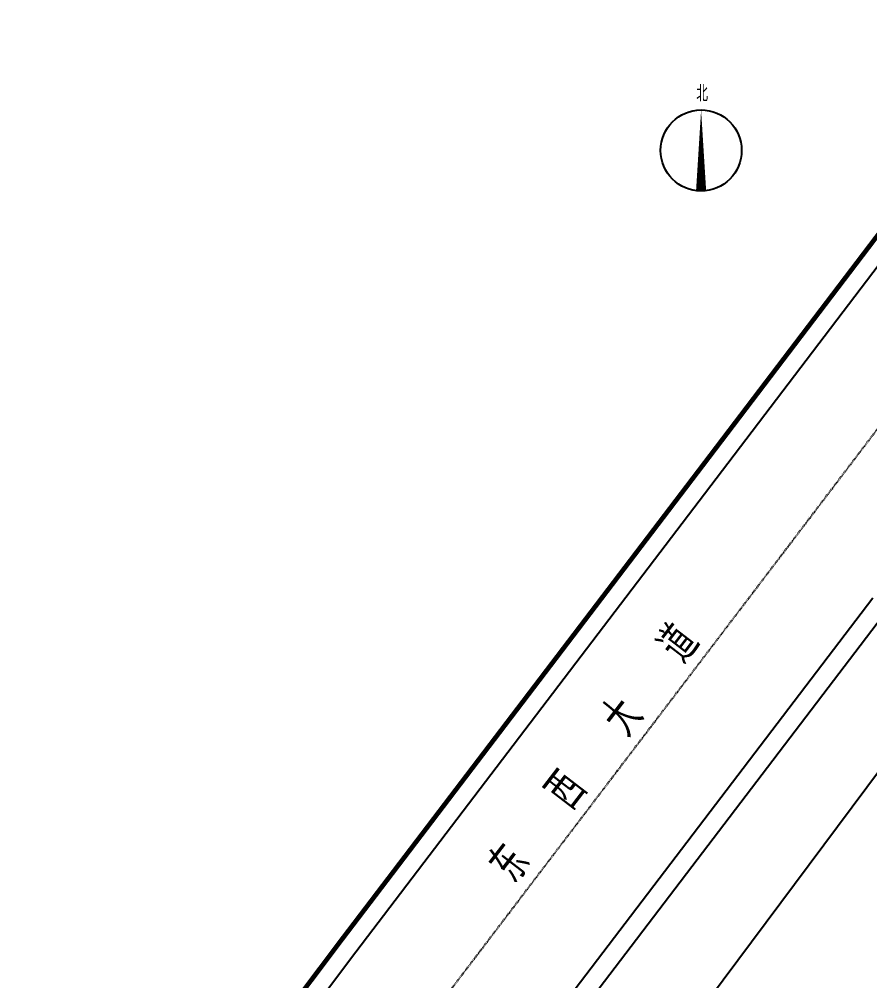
# Model space of a CAD drawing. Extents: x 40587128995 to 40589176181, y 3379422231 to 3381196839.
# Drawn here: x 40587952864 to 40588134414, y 3380296907 to 3380502158 of the extents above; entities that cross this region are included whole.
import ezdxf

# ---------------------------------------------------------------- set-up
doc = ezdxf.new("R2010")
doc.units = 0
doc.header["$LTSCALE"] = 10
doc.linetypes.add('DASHDOT', pattern=[25.4, 12.7, -6.35, 0, -6.35])
doc.linetypes.add('PHANTOM2', pattern=[31.75, 15.875, -3.175, 3.175, -3.175, 3.175, -3.175])
for name, color, linetype in [('A-CURTAIN', 84, 'Continuous'), ('A-建筑提资施工单位', 211, 'Continuous'), ('DIM_SYMB', 3, 'Continuous'), ('JT-路缘石线', 5, 'Continuous'), ('JT-道路中心线', 1, 'DASHDOT'), ('JT-道路名称', 7, 'Continuous'), ('JT-道路红线', 7, 'Continuous'), ('PUB_TEXT', 7, 'Continuous'), ('YD-规划单元', 6, 'PHANTOM2'), ('高压线', 210, 'Continuous')]:
    doc.layers.add(name, color=color, linetype=linetype)
doc.styles.add('_TCH_DIM', font='SIMPLEX', dxfattribs={"width": 0.7, "bigfont": 'GBCBIG'})
doc.styles.get("Standard").update_dxf_attribs({"font": 'GBENOR', "width": 0.7, "bigfont": 'GBCBIG'})

# ---------------------------------------------------------------- blocks, each defined once
blk = doc.blocks.new('GGRrrrr')
at = {"layer": 'A-CURTAIN'}
h = blk.add_hatch(dxfattribs=at)
h.set_pattern_fill('草坪或沼泽', color=256, scale=400, angle=20)
h.set_pattern_definition([(20, (440.1, 194.2), (956.276, 2050.7404), [240, -48, 64, -48, 240, -960]), (20, (348.5, 212), (956.276, 2050.7404), [160, -120, 240, -120, 160, -800]), (20, (655.9, 1004.9), (956.276, 2050.7404), [200, -80, 200, -1120]), (20, (-205.4, 1032), (956.276, 2050.7404), [80, -160, 80, -1280]), (110, (-55, 1086.7), (-2050.7404, 956.276), [144, -1456]), (110, (724.4, 348.8), (-2050.7404, 956.276), [160, -1440]), (110, (881.4, 1087), (-2050.7404, 956.276), [160, -1440]), (65, (925.3, 404.9), (-547.2322, 1503.5082), [160, -2102.7417]), (155, (534.4, 262.6), (-1503.5082, -547.2322), [160, -2102.7417]), (83.43495, (877.5, 396), (-547.23223, 1503.5082), [160, -3417.7088]), (95.963757, (799.57, 376.15), (-547.23223, 1503.50819), [160, -6436.969]), (95.963757, (956.55, 1114.36), (-547.23223, 1503.50819), [128, -6468.969]), (95.963757, (-24.93, 1097.67), (-547.23223, 1503.50819), [112, -6484.969]), (124.036243, (649.2, 321.43), (-547.23223, 1503.50819), [160, -6436.969]), (124.036243, (806.2, 1059.64), (-547.23223, 1503.50819), [128, -6468.969]), (124.036243, (-85.07, 1075.8), (-547.23223, 1503.50819), [112, -6484.969]), (136.56505, (576.8, 286.55), (-547.23223, 1503.5082), [160, -3417.7069])])
edge = h.paths.add_edge_path()
edge.add_line((1391003, 755446), (1391034, 755969))
edge.add_line((1391034, 755969), (1391485, 764440))
edge.add_line((1391485, 764440), (1391241, 828322))
edge.add_line((1391241, 828322), (1380155, 839501))
edge.add_line((1380155, 839501), (1355268, 841206))
edge.add_line((1355268, 841206), (1335554, 846065))
edge.add_line((1335554, 846065), (1262206, 851090))
edge.add_line((1262206, 851090), (1173161, 554852))
edge.add_line((1173161, 554852), (1173522, 554880))
edge.add_line((1173522, 554880), (1259299, 840247))
edge.add_line((1259299, 840247), (1260664, 840250))
edge.add_line((1260664, 840250), (1260651, 845748))
edge.add_line((1260651, 845748), (1335651, 845918))
edge.add_line((1335651, 845918), (1335664, 840421))
edge.add_line((1335664, 840421), (1342663, 840437))
edge.add_line((1342663, 840437), (1342657, 843434))
edge.add_line((1342657, 843434), (1345657, 843441))
edge.add_line((1345657, 843441), (1345664, 840444))
edge.add_line((1345664, 840444), (1365660, 840489))
edge.add_line((1365660, 840489), (1374552, 839873))
edge.add_arc((1367358, 824128), 17311, 5.58026, 65.44235, ccw=False)
edge.add_line((1384586, 825812), (1385553, 825812))
edge.add_line((1385553, 825812), (1390247, 825823))
edge.add_line((1390247, 825823), (1390405, 755445))
edge.add_line((1390405, 755445), (1391003, 755446))
blk = doc.blocks.new('00总图-C')
at = {"layer": 'DIM_SYMB'}
blk.add_lwpolyline([(40588098413.581497, 3380465506.526237, 2160, 0, 0), (40588098413.581497, 3380482786.526237, 0, 0, 0)], format="xyseb", dxfattribs=at)
blk.add_circle((40588098413.581497, 3380474146.526237), 8640, dxfattribs=at)
at = {"layer": 'JT-路缘石线', "ltscale": 10}
blk.add_line((40588058241.999992, 3380277739), (40588135061.599991, 3380378654.9), dxfattribs=at)
blk.add_lwpolyline([(40587953364.21122, 3380208139.30594), (40588024743.599998, 3380303080.9), (40588101635.599991, 3380404092), (40588151823.799988, 3380470101.9), (40588161238.599991, 3380482661.1)], dxfattribs=at)
at = {"layer": 'JT-道路中心线', "flags": 128}
blk.add_lwpolyline([(40587953364.21122, 3380173190.251926), (40588041492.800003, 3380290410), (40588118350.400002, 3380391375.9), (40588168585.5, 3380457447.5), (40588202101.377129, 3380502157.2)], dxfattribs=at)
at = {"layer": 'JT-道路红线', "const_width": 1000}
blk.add_lwpolyline([(40587953364.21122, 3380214796.220332), (40588021553.300003, 3380305494.4), (40588098451.800003, 3380406514.1), (40588148631.099991, 3380472512.2), (40588157708.300003, 3380484621.1)], dxfattribs=at)
at = {"layer": 'JT-道路红线'}
blk.add_lwpolyline([(40587953364.21122, 3380131584.317257), (40588061432.300003, 3380275325.5), (40588138244.599991, 3380376231.9), (40588138247.599991, 3380376235.7), (40588138250.499992, 3380376239.6), (40588138253.399986, 3380376243.4), (40588191826.099991, 3380446704.8)], dxfattribs=at)
at = {"layer": 'YD-规划单元', "ltscale": 2, "const_width": 1, "flags": 128}
blk.add_lwpolyline([(40588202729.904282, 3380502157.2), (40588184977.999992, 3380477547.2), (40588119207.599991, 3380393357.8), (40588029278.699997, 3380274194.2), (40587961257.399986, 3380183824), (40587953364.21122, 3380173332.789425)], dxfattribs=at)
at = {"layer": '高压线'}
blk.add_lwpolyline([(40587953364.21122, 3380096223.224099), (40588256020.423882, 3380502157.2)], dxfattribs=at)
at = {"rotation": 339.7997433640027}
blk.add_blockref('GGRrrrr', (40586781172.12674, 3380096947.084455), dxfattribs=at)
at = {"layer": 'JT-道路名称'}
blk.add_text('东   西   大   道', height=8400, rotation=52.4844210694, dxfattribs=at).set_placement((40588059032.308502, 3380317099.861443))
at = {"layer": 'PUB_TEXT', "style": '_TCH_DIM'}
blk.add_text('北', height=3472.340426, dxfattribs=at).set_placement((40588097379.538948, 3380484586.526237))

msp = doc.modelspace()

# ---------------------------------------------------------------- block references
at = {"layer": 'A-建筑提资施工单位'}
msp.add_blockref('00总图-C', (0, 0), dxfattribs=at)

doc.saveas('drawing.dxf')
